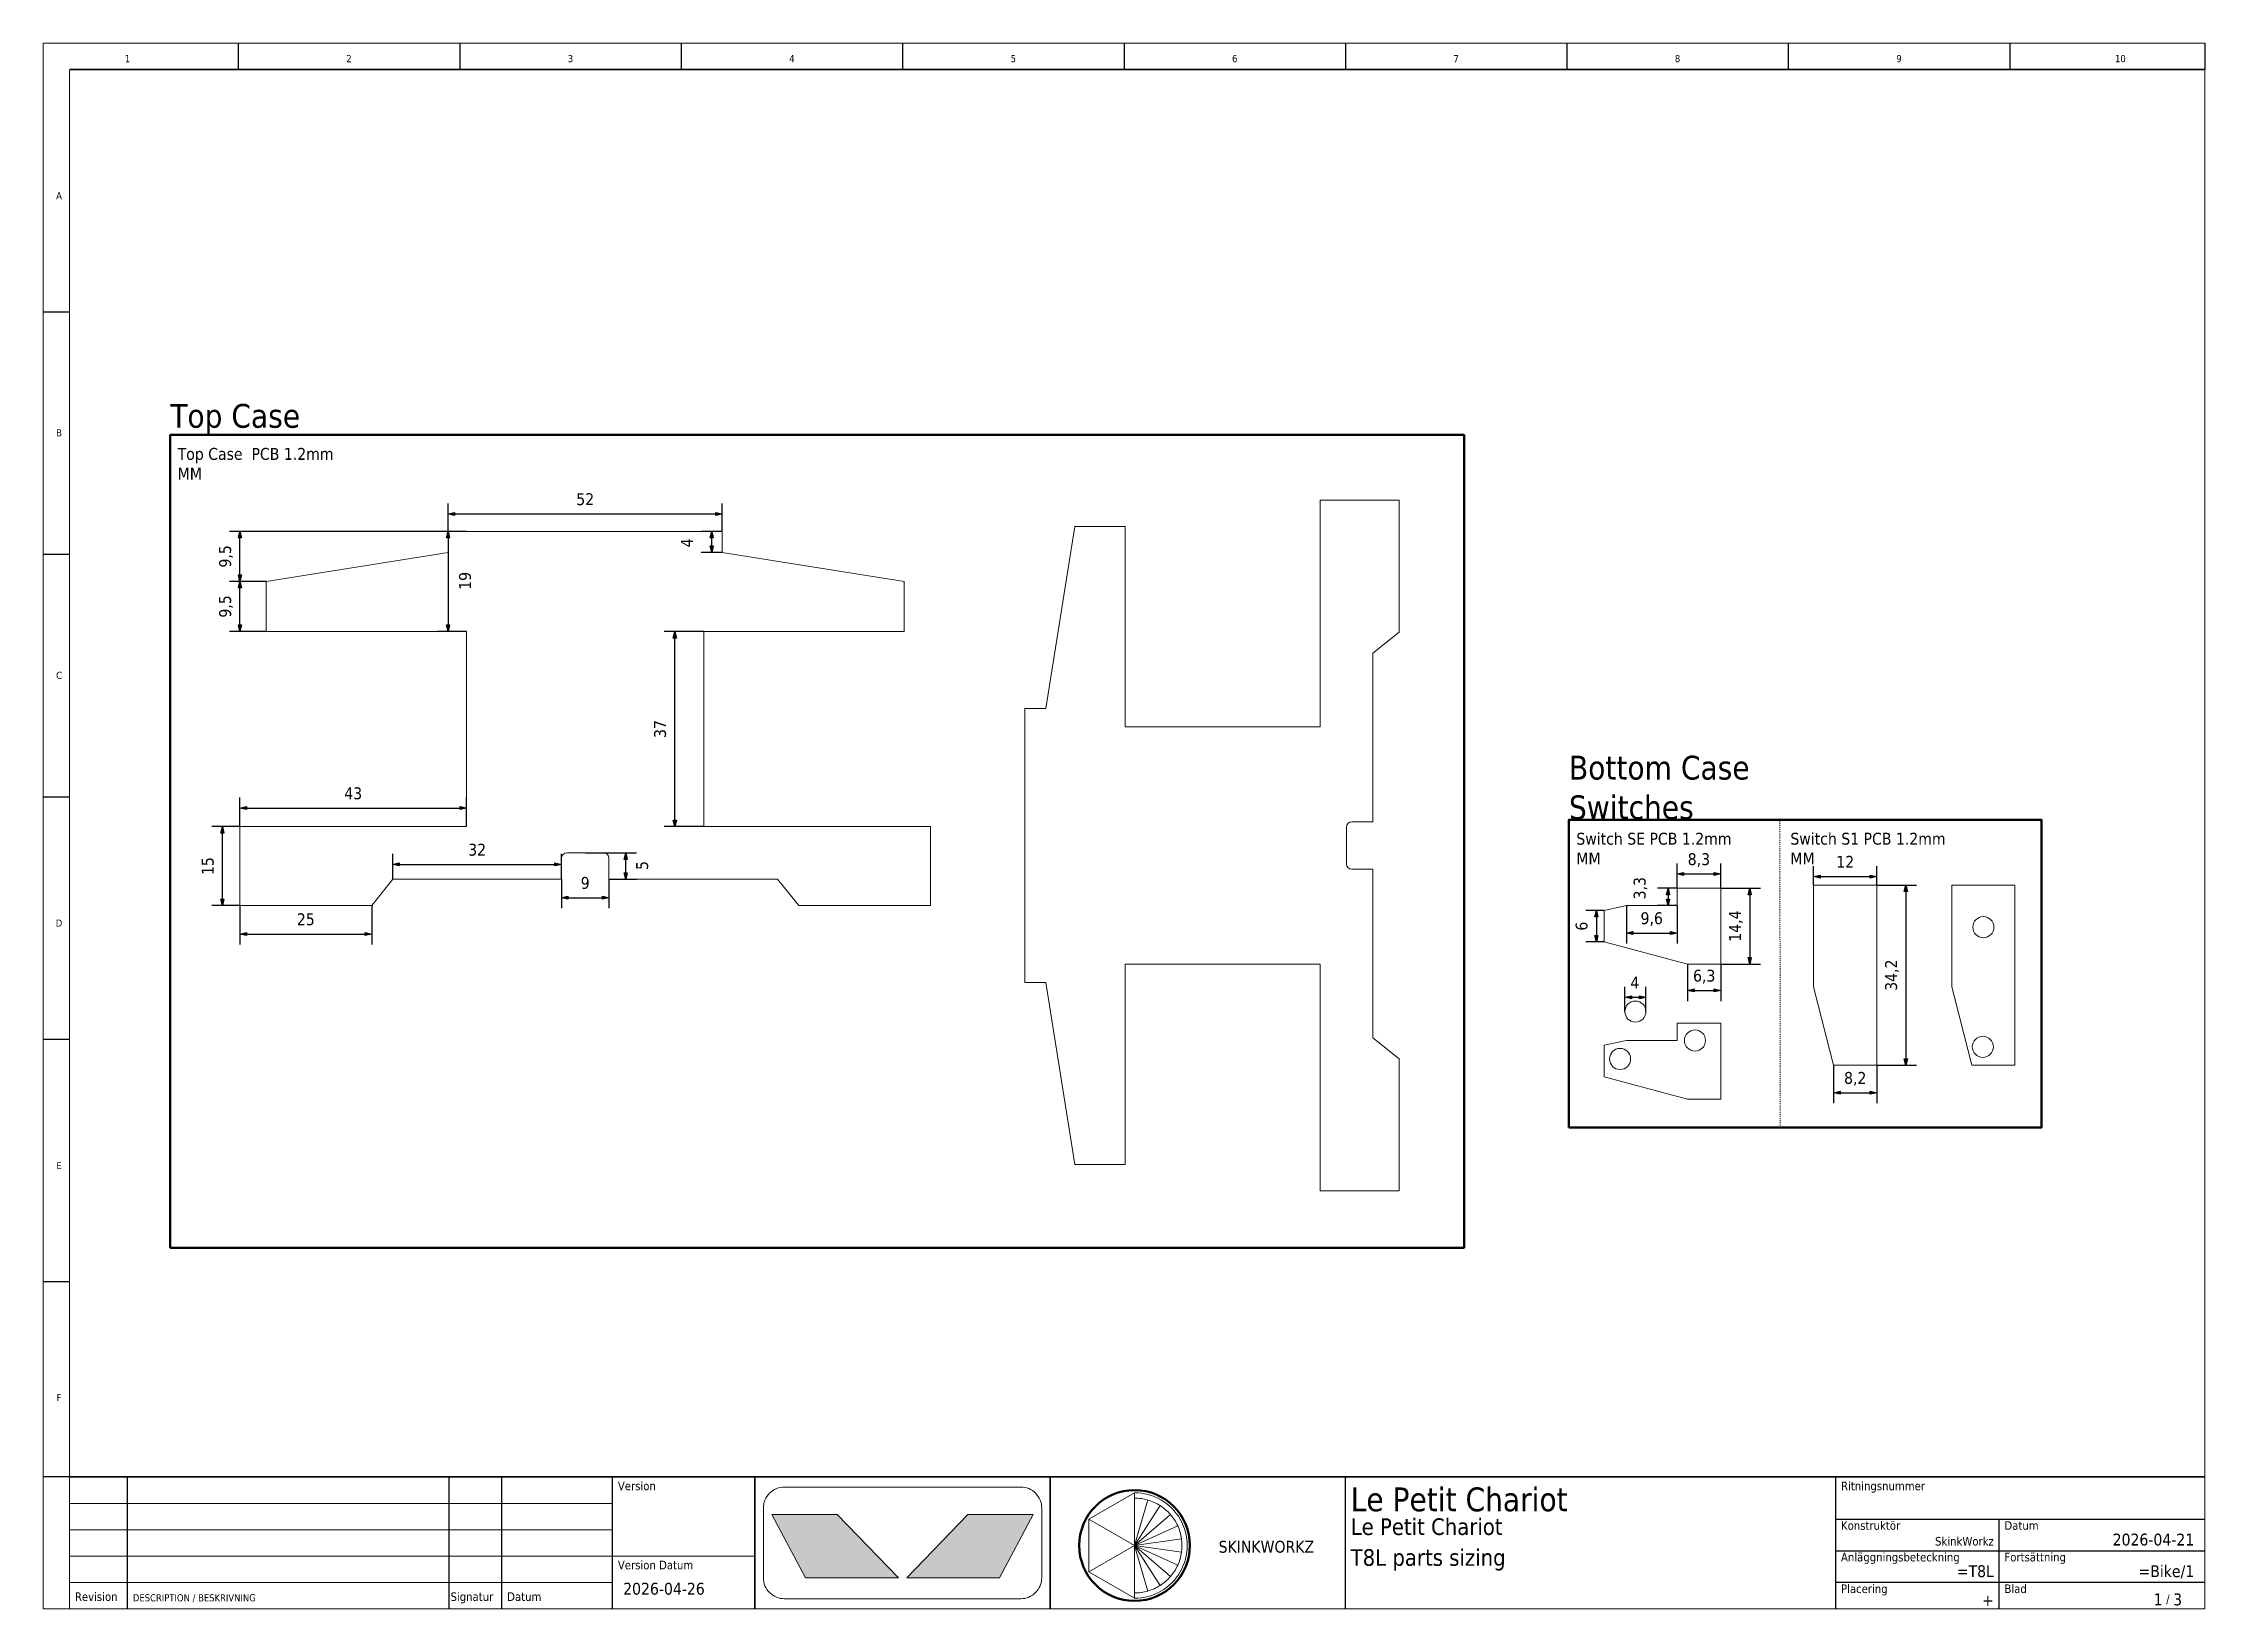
# Model space of a CAD drawing. Header units: millimetres. Extents: x 110 to 4210, y 0 to 2970.
import ezdxf
from ezdxf.enums import TextEntityAlignment as Align

# ---------------------------------------------------------------- set-up
doc = ezdxf.new("R2010")
doc.units = ezdxf.units.MM
doc.linetypes.add('EPL_DASH', pattern=[1, 0.5, -0.5])
for name, color, linetype, lineweight in [('EPLAN100', 7, 'Continuous', 5), ('EPLAN107', 5, 'Continuous', 0), ('EPLAN108', 5, 'Continuous', 5), ('EPLAN200', 7, 'Continuous', 5), ('EPLAN201', 7, 'Continuous', 5), ('EPLAN451', 7, 'Continuous', 5), ('EPLAN452', 7, 'Continuous', 5), ('EPLAN453', 7, 'Continuous', 5)]:
    doc.layers.add(name, color=color, linetype=linetype, lineweight=lineweight)
doc.styles.add('Tahoma', font='')
doc.styles.get('Tahoma').set_extended_font_data('Tahoma')

# ---------------------------------------------------------------- blocks, each defined once
blk = doc.blocks.new('EPLFRAME')
at = {"layer": 'EPLAN200', "ltscale": 4}
for points in [[(1492, 179), (1616, 179), (1732, 59), (1556, 59)], [(1988, 179), (1864, 179), (1748, 59), (1924, 59)]]:
    blk.add_hatch(color=7, dxfattribs=at).paths.add_polyline_path(points, flags=0)
at = {"layer": 'EPLAN200', "color": 7, "ltscale": 4}
blk.add_lwpolyline([(1516, 19), (1964, 19, 0.414214), (2004, 59), (2004, 191, 0.414214), (1964, 231), (1516, 231, 0.414214), (1476, 191), (1476, 59, 0.414214)], format="xyb", close=True, dxfattribs=at)
for points in [[(1492, 179), (1616, 179), (1732, 59), (1556, 59)], [(1988, 179), (1864, 179), (1748, 59), (1924, 59)]]:
    blk.add_lwpolyline(points, close=True, dxfattribs=at)
at = {"layer": 'EPLAN201', "ltscale": 4}
for p, q in [((110, 2970), (110, 0)), ((110, 2970), (4210, 2970)), ((160, 2918.9), (160, 0)), ((4210, 0), (4210, 2920)), ((160, 200), (1190, 200)), ((160, 150), (1190, 150)), ((160, 100), (1460, 100)), ((160, 50), (1190, 50)), ((110, 0), (4210, 0))]:
    blk.add_line(p, q, dxfattribs=at)
at = {"layer": 'EPLAN201', "linetype": 'Continuous', "lineweight": 25, "ltscale": 4}
for p, q in [((480, 2970), (480, 2920)), ((900, 2970), (900, 2920)), ((1320, 2970), (1320, 2920)), ((1740, 2970), (1740, 2920)), ((2160, 2970), (2160, 2920)), ((2580, 2970), (2580, 2920)), ((3000, 2970), (3000, 2920)), ((3420, 2970), (3420, 2920)), ((3840, 2970), (3840, 2920)), ((4210, 2970), (4210, 2920)), ((160, 2460), (110, 2460)), ((160, 2000), (110, 2000)), ((160, 1540), (110, 1540)), ((160, 1080), (110, 1080)), ((160, 620), (110, 620)), ((160, 250), (110, 250)), ((270, 0), (270, 250)), ((880, 0), (880, 250)), ((980, 0), (980, 250)), ((1190, 0), (1190, 250)), ((2580, 0), (2580, 250)), ((3510, 0), (3510, 250)), ((3510, 170), (4210, 170)), ((3820, 0), (3820, 170)), ((3510, 110), (4210, 110)), ((4210, 50), (3510, 50))]:
    blk.add_line(p, q, dxfattribs=at)
at = {"layer": 'EPLAN201', "linetype": 'Continuous', "lineweight": 35, "ltscale": 4}
for p, q in [((160, 2920), (4210, 2920)), ((160, 250), (4210, 250)), ((1460, 0), (1460, 250)), ((2020, 0), (2020, 250))]:
    blk.add_line(p, q, dxfattribs=at)
at = {"layer": 'EPLAN201', "color": 8, "ltscale": 4}
for p, q in [((2093.4, 170), (2180, 220)), ((2180, 20), (2180, 220)), ((2180, 120), (2180, 220)), ((2180, 120), (2205.4, 206.4)), ((2093.4, 170), (2180, 120)), ((2180, 120), (2093.4, 170)), ((2093.4, 70), (2093.4, 170)), ((2180, 120), (2228.7, 195.7)), ((2180, 120), (2248, 178.9)), ((2180, 120), (2261.9, 157.4)), ((2180, 120), (2269.1, 132.8)), ((2180, 120), (2093.4, 70)), ((2093.4, 70), (2180, 120)), ((2180, 120), (2261.9, 82.6)), ((2180, 120), (2205.4, 33.6)), ((2180, 120), (2228.7, 44.3)), ((2180, 120), (2248, 61.1)), ((2180, 120), (2269.1, 107.2)), ((2180, 20), (2180, 120)), ((2180, 20), (2093.4, 70))]:
    blk.add_line(p, q, dxfattribs=at)
at = {"layer": 'EPLAN201', "color": 7, "lineweight": 50, "ltscale": 4}
blk.add_circle((2180, 120), 105, dxfattribs=at)
at = {"layer": 'EPLAN201', "color": 7, "ltscale": 4}
for radius, start, end in [(100, 30, 90), (90, 73.6364, 90), (90, 57.2727, 73.6364), (90, 40.9091, 57.2727), (90, 24.5455, 40.9091), (100, 330, 30), (90, 8.1818, 24.5455), (90, 351.8182, 8.1818), (90, 319.0909, 335.4545), (90, 335.4545, 351.8182), (100, 270, 330), (90, 286.36, 302.7273), (90, 302.7273, 319.0909), (90, 270, 286.3636)]:
    blk.add_arc((2180, 120), radius, start, end, dxfattribs=at)
at = {"layer": 'EPLAN201', "color": 7, "style": 'Tahoma'}
for s, height, p in [('Version', 16.25, (1200, 220)), ('Ritningsnummer', 16.254, (3520, 220)), ('Konstruktör', 16.254, (3520, 145)), ('Datum', 16.25, (3830, 145)), ('Version Datum', 16.254, (1200, 70)), ('Anläggningsbeteckning', 16.254, (3520, 85)), ('Fortsättning', 16.254, (3830, 85)), ('Placering', 16.25, (3520, 25)), ('Blad', 16.25, (3830, 25)), ('Revision', 16.25, (170, 10)), ('DESCRIPTION / BESKRIVNING', 13.545, (280, 10)), ('Signatur', 16.25, (882.5, 10)), ('Datum', 16.25, (990, 10))]:
    blk.add_text(s, height=height, dxfattribs=at).set_placement(p, align=Align.BOTTOM_LEFT)
for s, height, p in [('SKINKWORKZ', 22.57, (2430, 117.7)), ('/', 16.3, (4140, 18.4))]:
    blk.add_text(s, height=height, dxfattribs=at).set_placement(p, align=Align.MIDDLE_CENTER)
at = {"layer": 'EPLAN451', "color": 7, "style": 'Tahoma'}
for tag, p, height in [('14_10011', (2590, 185), 45.2), ('14_10011_1', (2590, 140), 31.6)]:
    blk.add_attdef(tag, p, '', height=height, dxfattribs=at)
at = {"layer": 'EPLAN452', "color": 7, "style": 'Tahoma'}
for tag, p, height in [('4_59983', (162.5, 210), 22.6), ('4_59980', (272.5, 210), 22.6), ('4_59976', (882.5, 210), 22.6), ('4_59972', (982.5, 210), 22.6), ('4_59982', (162.5, 160), 22.6), ('4_59979', (272.5, 160), 22.6), ('4_59975', (882.5, 160), 22.6), ('4_59971', (982.5, 160), 22.6), ('4_59981', (162.5, 110), 22.6), ('4_59978', (272.5, 110), 22.6), ('4_59974', (882.5, 110), 22.6), ('4_59970', (982.5, 110), 22.6), ('4_40104', (162.5, 60), 22.6), ('4_59977', (272.5, 60), 22.6), ('4_59973', (882.5, 60), 22.6), ('4_59969', (982.5, 60), 22.6), ('4_11011', (2590, 81.5), 31.6)]:
    blk.add_attdef(tag, p, '', height=height, dxfattribs=at)
for tag, height, p in [('4_11030', 31.6, (4190, 180)), ('14_10245', 16.3, (3810, 120)), ('4_11021', 22.6, (4190, 120)), ('4_20132_1003', 22.6, (3810, 60)), ('4_11040', 22.6, (4190, 60)), ('4_20134_1003', 22.6, (3809.8, 5.2))]:
    blk.add_attdef(tag, text='', height=height, dxfattribs=at).set_placement(p, align=Align.RIGHT)
for tag, p in [('4_40117', (1210, 140)), ('4_11024', (1210, 20))]:
    blk.add_attdef(tag, text='', height=22.6, dxfattribs=at).set_placement(p, align=Align.BOTTOM_LEFT)
blk.add_attdef('4_11000', text='', height=22.6, dxfattribs=at).set_placement((4130, 17.7), align=Align.MIDDLE_RIGHT)
blk.add_attdef('4_25020', text='', height=22.6, dxfattribs=at).set_placement((4150, 17.7), align=Align.MIDDLE_LEFT)
at = {"layer": 'EPLAN453', "color": 7, "style": 'Tahoma'}
for tag, p in [('53_19005_1', (270, 2930)), ('53_19005', (690, 2930)), ('53_19005_8', (1110, 2930)), ('53_19005_6', (1530, 2930)), ('53_19005_7', (1950, 2930)), ('53_19005_9', (2370, 2930)), ('53_19005_3', (2790, 2930)), ('53_19005_2', (3210, 2930)), ('53_19005_4', (3630, 2930)), ('53_19005_5', (4050, 2930)), ('53_19006', (140, 2670)), ('53_19006_1', (140, 2220)), ('53_19006_2', (140, 1760)), ('53_19006_3', (140, 1290)), ('53_19006_4', (140, 830)), ('53_19006_5', (140, 390))]:
    blk.add_attdef(tag, text='', height=13.5, dxfattribs=at).set_placement(p, align=Align.BOTTOM_CENTER)

msp = doc.modelspace()

# ---------------------------------------------------------------- hatches: boundary and pattern name
at = {"layer": 'EPLAN107', "linetype": 'Continuous', "lineweight": -3, "ltscale": 4}
for points in [[(890.375, 2074.125), (878, 2077), (890.375, 2079.875)], [(1385.625, 2079.875), (1398, 2077), (1385.625, 2074.125)], [(480.125, 2031.625), (483, 2044), (485.875, 2031.625)], [(875.125, 2031.625), (878, 2044), (880.875, 2031.625)], [(1375.125, 2031.625), (1378, 2044), (1380.875, 2031.625)], [(1380.875, 2016.375), (1378, 2004), (1375.125, 2016.375)], [(485.875, 1961.375), (483, 1949), (480.125, 1961.375)], [(480.125, 1936.625), (483, 1949), (485.875, 1936.625)], [(485.875, 1866.375), (483, 1854), (480.125, 1866.375)], [(880.875, 1866.375), (878, 1854), (875.125, 1866.375)], [(1305.125, 1841.625), (1308, 1854), (1310.875, 1841.625)], [(495.375, 1516.125), (483, 1519), (495.375, 1521.875)], [(900.625, 1521.875), (913, 1519), (900.625, 1516.125)], [(447.125, 1471.625), (450, 1484), (452.875, 1471.625)], [(1310.875, 1496.375), (1308, 1484), (1305.125, 1496.375)], [(785.375, 1409.125), (773, 1412), (785.375, 1414.875)], [(1080.625, 1414.875), (1093, 1412), (1080.625, 1409.125)], [(1212.125, 1421.625), (1215, 1434), (1217.875, 1421.625)], [(1217.875, 1396.375), (1215, 1384), (1212.125, 1396.375)], [(3221.375, 1391.125), (3209, 1394), (3221.375, 1396.875)], [(3279.625, 1396.875), (3292, 1394), (3279.625, 1391.125)], [(3189.125, 1354.625), (3192, 1367), (3194.875, 1354.625)], [(3344.125, 1354.625), (3347, 1367), (3349.875, 1354.625)], [(3480.375, 1386.125), (3468, 1389), (3480.375, 1391.875)], [(3575.625, 1391.875), (3588, 1389), (3575.625, 1386.125)], [(3640.125, 1360.625), (3643, 1373), (3645.875, 1360.625)], [(452.875, 1346.375), (450, 1334), (447.125, 1346.375)], [(1105.375, 1346.125), (1093, 1349), (1105.375, 1351.875)], [(1170.625, 1351.875), (1183, 1349), (1170.625, 1346.125)], [(3053.125, 1312.625), (3056, 1325), (3058.875, 1312.625)], [(3194.875, 1346.375), (3192, 1334), (3189.125, 1346.375)], [(495.375, 1277.125), (483, 1280), (495.375, 1282.875)], [(720.625, 1282.875), (733, 1280), (720.625, 1277.125)], [(3058.875, 1277.375), (3056, 1265), (3053.125, 1277.375)], [(3125.375, 1279.125), (3113, 1282), (3125.375, 1284.875)], [(3196.625, 1284.875), (3209, 1282), (3196.625, 1279.125)], [(3349.875, 1235.375), (3347, 1223), (3344.125, 1235.375)], [(3122.375, 1157.125), (3110, 1160), (3122.375, 1162.875)], [(3137.625, 1162.875), (3150, 1160), (3137.625, 1157.125)], [(3241.375, 1170.125), (3229, 1173), (3241.375, 1175.875)], [(3279.625, 1175.875), (3292, 1173), (3279.625, 1170.125)], [(3645.875, 1043.375), (3643, 1031), (3640.125, 1043.375)], [(3518.375, 976.125), (3506, 979), (3518.375, 981.875)], [(3575.625, 981.875), (3588, 979), (3575.625, 976.125)]]:
    msp.add_hatch(color=5, dxfattribs=at).paths.add_polyline_path(points, flags=0)

# ---------------------------------------------------------------- linework, layer by layer
at = {"layer": 'EPLAN100', "lineweight": 0, "ltscale": 4}
for p, q in [((2682, 2103), (2532, 2103)), ((2532, 2103), (2532, 1673)), ((2682, 2103), (2682, 1853)), ((2067, 2053), (2012, 1708)), ((2162, 2053), (2067, 2053)), ((2162, 1673), (2162, 2053)), ((878, 2004), (878, 2044)), ((878, 2044), (1398, 2044)), ((1398, 2004), (1398, 2044)), ((878, 2004), (533, 1949)), ((1743, 1949), (1398, 2004)), ((533, 1854), (533, 1949)), ((1743, 1854), (1743, 1949)), ((533, 1854), (913, 1854)), ((913, 1484), (913, 1854)), ((1363, 1854), (1743, 1854)), ((1363, 1484), (1363, 1854)), ((2682, 1853), (2632, 1813)), ((2632, 1813), (2632, 1493)), ((1972, 1188), (1972, 1708)), ((2012, 1708), (1972, 1708)), ((2532, 1673), (2162, 1673)), ((483, 1334), (483, 1484)), ((483, 1484), (913, 1484)), ((1793, 1484), (1363, 1484)), ((1793, 1334), (1793, 1484)), ((2582, 1413), (2582, 1483)), ((2632, 1493), (2592, 1493)), ((1093, 1384), (1093, 1424)), ((1103, 1434), (1173, 1434)), ((1183, 1384), (1183, 1424)), ((2632, 1403), (2592, 1403)), ((2632, 1083), (2632, 1403)), ((733, 1334), (773, 1384)), ((773, 1384), (1093, 1384)), ((1503, 1384), (1183, 1384)), ((1543, 1334), (1503, 1384)), ((3209, 1367), (3292, 1367)), ((3209, 1334), (3209, 1367)), ((3292, 1223), (3292, 1367)), ((3468, 1373), (3588, 1373)), ((3468, 1180), (3468, 1373)), ((3588, 1031), (3588, 1373)), ((3730, 1373), (3850, 1373)), ((3730, 1180), (3730, 1373)), ((3850, 1031), (3850, 1373)), ((483, 1334), (733, 1334)), ((1793, 1334), (1543, 1334)), ((3071, 1325), (3113, 1334)), ((3071, 1265), (3071, 1325)), ((3113, 1334), (3209, 1334)), ((3071, 1265), (3229, 1223)), ((2532, 1223), (2162, 1223)), ((2162, 843), (2162, 1223)), ((2532, 793), (2532, 1223)), ((3229, 1223), (3292, 1223)), ((2012, 1188), (1972, 1188)), ((2012, 1188), (2067, 843)), ((3506, 1031), (3468, 1180)), ((3768, 1031), (3730, 1180)), ((3209, 1078), (3209, 1111)), ((3209, 1111), (3292, 1111)), ((3292, 967), (3292, 1111)), ((2682, 1043), (2632, 1083)), ((3071, 1069), (3113, 1078)), ((3071, 1009), (3071, 1069)), ((3113, 1078), (3209, 1078)), ((2682, 793), (2682, 1043)), ((3506, 1031), (3588, 1031)), ((3768, 1031), (3850, 1031)), ((3071, 1009), (3229, 967)), ((3229, 967), (3292, 967)), ((2162, 843), (2067, 843)), ((2682, 793), (2532, 793))]:
    msp.add_line(p, q, dxfattribs=at)
at = {"layer": 'EPLAN100', "linetype": 'EPL_DASH', "lineweight": 0, "ltscale": 4}
msp.add_line((3404.77, 913), (3404, 1497), dxfattribs=at)
at = {"layer": 'EPLAN100', "lineweight": 50, "ltscale": 40}
for points in [[(351, 685), (2805, 685), (2805, 2227), (351, 2227)], [(3004, 913), (3900, 913), (3900, 1497), (3004, 1497)]]:
    msp.add_lwpolyline(points, close=True, dxfattribs=at)
at = {"layer": 'EPLAN100', "lineweight": 0, "ltscale": 4}
for centre in [(3790, 1293), (3130, 1133), (3243, 1078), (3789, 1066), (3101, 1043)]:
    msp.add_circle(centre, 20, dxfattribs=at)
for centre, start, end in [((2592, 1483), 90, 180), ((1103, 1424), 90, 180), ((1173, 1424), 0, 90), ((2592, 1413), 180, 270)]:
    msp.add_arc(centre, 10, start, end, dxfattribs=at)
at = {"layer": 'EPLAN107', "color": 5, "linetype": 'Continuous', "lineweight": 25, "ltscale": 4}
for p, q in [((878, 2044), (878, 2097)), ((1398, 2044), (1398, 2097)), ((888, 2077), (1388, 2077)), ((878, 2044), (463, 2044)), ((483, 1959), (483, 2034)), ((913, 2044), (858, 2044)), ((878, 2034), (878, 1864)), ((1398, 2044), (1358, 2044)), ((1378, 2014), (1378, 2034)), ((1398, 2004), (1358, 2004)), ((533, 1949), (463, 1949)), ((533, 1949), (463, 1949)), ((483, 1864), (483, 1939)), ((533, 1854), (463, 1854)), ((913, 1854), (858, 1854)), ((1363, 1854), (1288, 1854)), ((1308, 1494), (1308, 1844)), ((483, 1484), (483, 1539)), ((493, 1519), (903, 1519)), ((913, 1484), (913, 1539)), ((483, 1484), (430, 1484)), ((1363, 1484), (1288, 1484)), ((450, 1344), (450, 1474)), ((773, 1384), (773, 1432)), ((783, 1412), (1083, 1412)), ((1093, 1384), (1093, 1432)), ((1138, 1434), (1235, 1434)), ((1215, 1394), (1215, 1424)), ((3209, 1367), (3209, 1414)), ((3219, 1394), (3282, 1394)), ((3292, 1367), (3292, 1414)), ((3468, 1373), (3468, 1409)), ((3588, 1373), (3588, 1409)), ((1093, 1384), (1093, 1329)), ((1183, 1384), (1183, 1329)), ((1183, 1384), (1235, 1384)), ((3209, 1367), (3172, 1367)), ((3192, 1357), (3192, 1344)), ((3292, 1367), (3367, 1367)), ((3347, 1357), (3347, 1233)), ((3478, 1389), (3578, 1389)), ((3588, 1373), (3663, 1373)), ((3643, 1363), (3643, 1041)), ((483, 1334), (430, 1334)), ((483, 1334), (483, 1260)), ((733, 1334), (733, 1260)), ((1103, 1349), (1173, 1349)), ((3071, 1325), (3036, 1325)), ((3056, 1315), (3056, 1275)), ((3113, 1334), (3113, 1262)), ((3209, 1334), (3172, 1334)), ((3209, 1334), (3209, 1262)), ((493, 1280), (723, 1280)), ((3123, 1282), (3199, 1282)), ((3071, 1265), (3036, 1265)), ((3229, 1223), (3229, 1153)), ((3292, 1223), (3367, 1223)), ((3292, 1223), (3292, 1153)), ((3110, 1133), (3110, 1180)), ((3120, 1160), (3140, 1160)), ((3150, 1133), (3150, 1180)), ((3239, 1173), (3282, 1173)), ((3506, 1031), (3506, 959)), ((3588, 1031), (3663, 1031)), ((3588, 1031), (3588, 959)), ((3516, 979), (3578, 979))]:
    msp.add_line(p, q, dxfattribs=at)
at = {"layer": 'EPLAN107', "color": 5, "linetype": 'Continuous', "lineweight": -3, "ltscale": 4}
for points in [[(890.375, 2074.125), (878, 2077), (890.375, 2079.875)], [(1385.625, 2079.875), (1398, 2077), (1385.625, 2074.125)], [(480.125, 2031.625), (483, 2044), (485.875, 2031.625)], [(875.125, 2031.625), (878, 2044), (880.875, 2031.625)], [(1375.125, 2031.625), (1378, 2044), (1380.875, 2031.625)], [(1380.875, 2016.375), (1378, 2004), (1375.125, 2016.375)], [(485.875, 1961.375), (483, 1949), (480.125, 1961.375)], [(480.125, 1936.625), (483, 1949), (485.875, 1936.625)], [(485.875, 1866.375), (483, 1854), (480.125, 1866.375)], [(880.875, 1866.375), (878, 1854), (875.125, 1866.375)], [(1305.125, 1841.625), (1308, 1854), (1310.875, 1841.625)], [(495.375, 1516.125), (483, 1519), (495.375, 1521.875)], [(900.625, 1521.875), (913, 1519), (900.625, 1516.125)], [(447.125, 1471.625), (450, 1484), (452.875, 1471.625)], [(1310.875, 1496.375), (1308, 1484), (1305.125, 1496.375)], [(785.375, 1409.125), (773, 1412), (785.375, 1414.875)], [(1080.625, 1414.875), (1093, 1412), (1080.625, 1409.125)], [(1212.125, 1421.625), (1215, 1434), (1217.875, 1421.625)], [(1217.875, 1396.375), (1215, 1384), (1212.125, 1396.375)], [(3221.375, 1391.125), (3209, 1394), (3221.375, 1396.875)], [(3279.625, 1396.875), (3292, 1394), (3279.625, 1391.125)], [(3189.125, 1354.625), (3192, 1367), (3194.875, 1354.625)], [(3344.125, 1354.625), (3347, 1367), (3349.875, 1354.625)], [(3480.375, 1386.125), (3468, 1389), (3480.375, 1391.875)], [(3575.625, 1391.875), (3588, 1389), (3575.625, 1386.125)], [(3640.125, 1360.625), (3643, 1373), (3645.875, 1360.625)], [(452.875, 1346.375), (450, 1334), (447.125, 1346.375)], [(1105.375, 1346.125), (1093, 1349), (1105.375, 1351.875)], [(1170.625, 1351.875), (1183, 1349), (1170.625, 1346.125)], [(3053.125, 1312.625), (3056, 1325), (3058.875, 1312.625)], [(3194.875, 1346.375), (3192, 1334), (3189.125, 1346.375)], [(495.375, 1277.125), (483, 1280), (495.375, 1282.875)], [(720.625, 1282.875), (733, 1280), (720.625, 1277.125)], [(3058.875, 1277.375), (3056, 1265), (3053.125, 1277.375)], [(3125.375, 1279.125), (3113, 1282), (3125.375, 1284.875)], [(3196.625, 1284.875), (3209, 1282), (3196.625, 1279.125)], [(3349.875, 1235.375), (3347, 1223), (3344.125, 1235.375)], [(3122.375, 1157.125), (3110, 1160), (3122.375, 1162.875)], [(3137.625, 1162.875), (3150, 1160), (3137.625, 1157.125)], [(3241.375, 1170.125), (3229, 1173), (3241.375, 1175.875)], [(3279.625, 1175.875), (3292, 1173), (3279.625, 1170.125)], [(3645.875, 1043.375), (3643, 1031), (3640.125, 1043.375)], [(3518.375, 976.125), (3506, 979), (3518.375, 981.875)], [(3575.625, 981.875), (3588, 979), (3575.625, 976.125)]]:
    msp.add_lwpolyline(points, close=True, dxfattribs=at)

# ---------------------------------------------------------------- block references
ref = msp.add_blockref('EPLFRAME', (0, 0))
ref.add_attrib('4_20132_1003', '=T8L', dxfattribs={"layer": 'EPLAN452', "color": 7, "height": 22.575, "style": 'Tahoma'}).set_placement((3810, 60), align=Align.RIGHT)
ref.add_attrib('4_20134_1003', '+', dxfattribs={"layer": 'EPLAN452', "color": 7, "height": 22.575, "style": 'Tahoma'}).set_placement((3809.839, 5.184), align=Align.RIGHT)
ref.add_attrib('53_19005', '2', dxfattribs={"layer": 'EPLAN453', "color": 7, "height": 13.545, "style": 'Tahoma'}).set_placement((690, 2930), align=Align.BOTTOM_CENTER)
ref.add_attrib('53_19005_1', '1', dxfattribs={"layer": 'EPLAN453', "color": 7, "height": 13.545, "style": 'Tahoma'}).set_placement((270, 2930), align=Align.BOTTOM_CENTER)
ref.add_attrib('53_19005_2', '8', dxfattribs={"layer": 'EPLAN453', "color": 7, "height": 13.545, "style": 'Tahoma'}).set_placement((3210, 2930), align=Align.BOTTOM_CENTER)
ref.add_attrib('53_19005_3', '7', dxfattribs={"layer": 'EPLAN453', "color": 7, "height": 13.545, "style": 'Tahoma'}).set_placement((2790, 2930), align=Align.BOTTOM_CENTER)
ref.add_attrib('53_19005_4', '9', dxfattribs={"layer": 'EPLAN453', "color": 7, "height": 13.545, "style": 'Tahoma'}).set_placement((3630, 2930), align=Align.BOTTOM_CENTER)
ref.add_attrib('53_19005_5', '10', dxfattribs={"layer": 'EPLAN453', "color": 7, "height": 13.545, "style": 'Tahoma'}).set_placement((4050, 2930), align=Align.BOTTOM_CENTER)
ref.add_attrib('53_19005_6', '4', dxfattribs={"layer": 'EPLAN453', "color": 7, "height": 13.545, "style": 'Tahoma'}).set_placement((1530, 2930), align=Align.BOTTOM_CENTER)
ref.add_attrib('53_19005_7', '5', dxfattribs={"layer": 'EPLAN453', "color": 7, "height": 13.545, "style": 'Tahoma'}).set_placement((1950, 2930), align=Align.BOTTOM_CENTER)
ref.add_attrib('53_19005_8', '3', dxfattribs={"layer": 'EPLAN453', "color": 7, "height": 13.545, "style": 'Tahoma'}).set_placement((1110, 2930), align=Align.BOTTOM_CENTER)
ref.add_attrib('53_19005_9', '6', dxfattribs={"layer": 'EPLAN453', "color": 7, "height": 13.545, "style": 'Tahoma'}).set_placement((2370, 2930), align=Align.BOTTOM_CENTER)
ref.add_attrib('4_11000', '1', dxfattribs={"layer": 'EPLAN452', "color": 7, "height": 22.575, "style": 'Tahoma'}).set_placement((4130, 17.742), align=Align.MIDDLE_RIGHT)
ref.add_attrib('14_10011', 'Le Petit Chariot', (2590, 185), dxfattribs={"layer": 'EPLAN451', "color": 7, "height": 45.15, "style": 'Tahoma'})
ref.add_attrib('14_10011_1', 'Le Petit Chariot', (2590, 140), dxfattribs={"layer": 'EPLAN451', "color": 7, "height": 31.605, "style": 'Tahoma'})
ref.add_attrib('4_11021', '2026-04-21', dxfattribs={"layer": 'EPLAN452', "color": 7, "height": 22.575, "style": 'Tahoma'}).set_placement((4190, 120), align=Align.RIGHT)
ref.add_attrib('53_19006', 'A', dxfattribs={"layer": 'EPLAN453', "color": 7, "height": 13.545, "style": 'Tahoma'}).set_placement((140, 2670), align=Align.BOTTOM_CENTER)
ref.add_attrib('53_19006_1', 'B', dxfattribs={"layer": 'EPLAN453', "color": 7, "height": 13.545, "style": 'Tahoma'}).set_placement((140, 2220), align=Align.BOTTOM_CENTER)
ref.add_attrib('53_19006_2', 'C', dxfattribs={"layer": 'EPLAN453', "color": 7, "height": 13.545, "style": 'Tahoma'}).set_placement((140, 1760), align=Align.BOTTOM_CENTER)
ref.add_attrib('53_19006_3', 'D', dxfattribs={"layer": 'EPLAN453', "color": 7, "height": 13.545, "style": 'Tahoma'}).set_placement((140, 1290), align=Align.BOTTOM_CENTER)
ref.add_attrib('53_19006_4', 'E', dxfattribs={"layer": 'EPLAN453', "color": 7, "height": 13.545, "style": 'Tahoma'}).set_placement((140, 830), align=Align.BOTTOM_CENTER)
ref.add_attrib('53_19006_5', 'F', dxfattribs={"layer": 'EPLAN453', "color": 7, "height": 13.545, "style": 'Tahoma'}).set_placement((140, 390), align=Align.BOTTOM_CENTER)
ref.add_attrib('4_11040', '=Bike/1', dxfattribs={"layer": 'EPLAN452', "color": 7, "height": 22.575, "style": 'Tahoma'}).set_placement((4190, 60), align=Align.RIGHT)
ref.add_attrib('4_11024', '2026-04-26', dxfattribs={"layer": 'EPLAN452', "color": 7, "height": 22.575, "style": 'Tahoma'}).set_placement((1210, 20), align=Align.BOTTOM_LEFT)
ref.add_attrib('4_11011', 'T8L parts sizing', (2590, 81.478), dxfattribs={"layer": 'EPLAN452', "color": 7, "height": 31.605, "style": 'Tahoma'})
ref.add_attrib('4_25020', '3', dxfattribs={"layer": 'EPLAN452', "color": 7, "height": 22.575, "style": 'Tahoma'}).set_placement((4150, 17.742), align=Align.MIDDLE_LEFT)
ref.add_attrib('14_10245', 'SkinkWorkz', dxfattribs={"layer": 'EPLAN452', "color": 7, "height": 16.254, "style": 'Tahoma'}).set_placement((3810, 120), align=Align.RIGHT)

# ---------------------------------------------------------------- texts
at = {"layer": 'EPLAN107', "color": 5, "style": 'Tahoma'}
for s, p in [('52', (1138, 2087)), ('43', (698, 1529)), ('32', (933, 1422)), ('8,3', (3250.5, 1404)), ('12', (3528, 1399)), ('9', (1138, 1359)), ('25', (608, 1290)), ('9,6', (3161, 1292)), ('4', (3129, 1170)), ('6,3', (3260.5, 1183)), ('8,2', (3547, 989))]:
    msp.add_text(s, height=22.575, dxfattribs=at).set_placement(p, align=Align.BOTTOM_CENTER)
for s, p in [('9,5', (473, 1996.5)), ('4', (1349, 2022)), ('19', (928, 1950)), ('9,5', (473, 1901.5)), ('37', (1298, 1669)), ('15', (440, 1409)), ('5', (1264, 1410)), ('3,3', (3156, 1367)), ('14,4', (3337, 1295)), ('6', (3046, 1295)), ('34,2', (3633, 1202))]:
    msp.add_text(s, height=22.575, rotation=90, dxfattribs=at).set_placement(p, align=Align.BOTTOM_CENTER)
at = {"layer": 'EPLAN108', "color": 5, "style": 'Tahoma'}
msp.add_text('Top Case', height=45.15, dxfattribs=at).set_placement((351, 2227), align=Align.BOTTOM_LEFT)
at = {"layer": 'EPLAN108', "color": 5, "attachment_point": 7, "style": 'Tahoma'}
for s, insert, char_height in [('Top Case  PCB 1.2mm\\PMM', (365, 2142), 22.575), ('Bottom Case\\PSwitches', (3004, 1497), 45.15), ('Switch SE PCB 1.2mm\\PMM', (3018, 1412), 22.575), ('Switch S1 PCB 1.2mm\\PMM', (3424, 1412), 22.575)]:
    msp.add_mtext(s, dxfattribs=dict(at, insert=insert, char_height=char_height))

doc.saveas('drawing.dxf')
